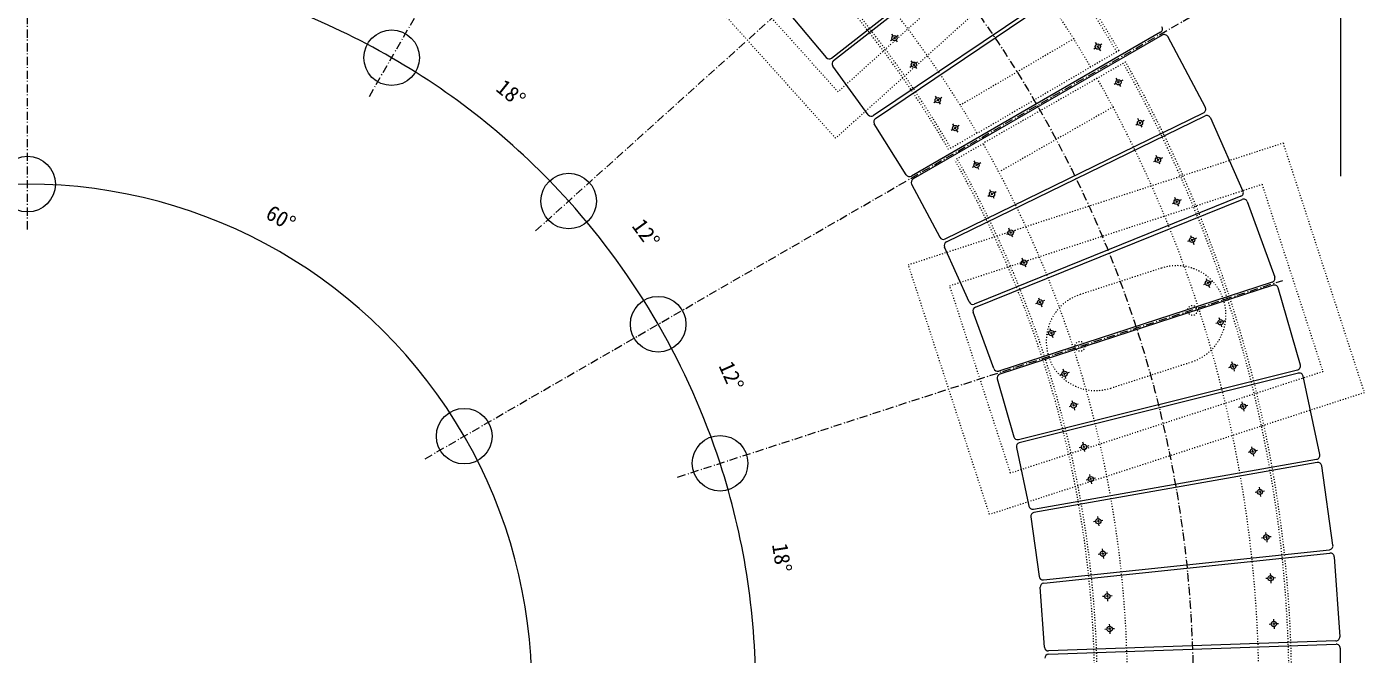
# Model space of a CAD drawing. Units: millimetres, scale not verified. Extents: x -3900 to 3900, y -2750 to 2750.
# Drawn here: x -1450 to 587, y 355 to 1310 of the extents above; entities that cross this region are included whole.
import ezdxf
from ezdxf.enums import TextEntityAlignment as Align

# ---------------------------------------------------------------- set-up
doc = ezdxf.new("R2010")
doc.units = ezdxf.units.MM
doc.header["$LTSCALE"] = 20
doc.linetypes.add('USER5', pattern=[0.208282, 0.069427, -0.138855])
doc.linetypes.add('USER6', pattern=[1.041641, 0.625, -0.208282, 0.069427, -0.138931])
doc.layers.add('0-1_IMPORTED', color=30, linetype='Continuous', lineweight=18)
doc.styles.add('ＭＳ ゴシック', font='')
doc.styles.get('ＭＳ ゴシック').set_extended_font_data('MS Gothic')

msp = doc.modelspace()

# ---------------------------------------------------------------- linework, layer by layer
at = {"layer": '0-1_IMPORTED', "color": 1}
msp.add_line((551.5, 1082.8), (551.5, 2566.34), dxfattribs=at)
at = {"layer": '0-1_IMPORTED', "color": 1, "linetype": 'USER6'}
for p, q in [((-1448.5, 1001.7), (-1448.5, 2432.35)), ((-928.04, 1204.27), (-443.5, 2043.51)), ((-674.94, 999.31), (45.22, 1647.75)), ((-843.24, 652.25), (395.75, 1367.58)), ((-458.52, 624.46), (463.12, 923.92))]:
    msp.add_line(p, q, dxfattribs=at)
at = {"layer": '0-1_IMPORTED'}
for p, q in [((-224.06, 1262.62), (121.08, 1532.28)), ((203.02, 1419.8), (-160.09, 1174.87)), ((-291.23, 1333.66), (-232.35, 1263.49)), ((-131.84, 1290.43), (-134.27, 1288.65)), ((-132.69, 1298.86), (-130.91, 1296.42)), ((-126.76, 1294.14), (-129.99, 1291.78)), ((-129.56, 1294.58), (-127.2, 1291.35)), ((-125.85, 1289.5), (-124.07, 1287.07)), ((-122.48, 1297.27), (-124.92, 1295.49)), ((279.42, 1297.54), (-99.89, 1078.54)), ((177.47, 1286.17), (179.06, 1283.61)), ((187.53, 1283.85), (184.97, 1282.25)), ((345.07, 1187.29), (287.72, 1295.16)), ((177.7, 1277.71), (175.14, 1276.11)), ((183.03, 1281.04), (179.64, 1278.92)), ((180.28, 1281.67), (182.4, 1278.28)), ((183.61, 1276.34), (185.21, 1273.79)), ((-102.39, 1249.9), (-104.82, 1248.12)), ((-103.24, 1258.32), (-101.46, 1255.89)), ((-97.31, 1253.61), (-100.54, 1251.25)), ((-100.11, 1254.04), (-97.75, 1250.82)), ((-96.4, 1248.97), (-94.62, 1246.54)), ((-93.04, 1256.74), (-95.47, 1254.96)), ((208.92, 1223.62), (206.26, 1222.21)), ((210.71, 1229.41), (209.31, 1232.08)), ((214.48, 1226.55), (210.95, 1224.69)), ((213.65, 1223.85), (211.78, 1227.39)), ((219.17, 1229.03), (216.51, 1227.62)), ((-66.34, 1204.57), (-64.74, 1202.01)), ((-56.28, 1202.25), (-58.84, 1200.65)), ((216.12, 1219.16), (214.72, 1221.83)), ((-66.1, 1196.11), (-68.66, 1194.51)), ((-60.77, 1199.44), (-64.17, 1197.32)), ((-63.53, 1200.07), (-61.41, 1196.68)), ((-60.2, 1194.74), (-58.6, 1192.19)), ((-110.48, 1084.89), (-159.03, 1162.57)), ((-51.26, 987.07), (342.41, 1179.08)), ((-49.07, 982.58), (344.6, 1174.58)), ((-39.84, 1162.17), (-38.25, 1159.61)), ((241.79, 1161.81), (239.12, 1160.41)), ((243.58, 1167.6), (242.17, 1170.27)), ((247.35, 1164.75), (243.81, 1162.88)), ((246.51, 1162.05), (244.65, 1165.58)), ((252.04, 1167.22), (249.37, 1165.82)), ((-39.61, 1153.7), (-42.17, 1152.11)), ((-34.28, 1157.04), (-37.67, 1154.92)), ((-37.03, 1157.67), (-34.91, 1154.28)), ((-33.7, 1152.34), (-32.1, 1149.78)), ((-29.78, 1159.85), (-32.34, 1158.25)), ((248.99, 1157.36), (247.58, 1160.02)), ((-5.37, 1103.3), (-6.78, 1105.97)), ((-1.61, 1100.45), (-5.14, 1098.58)), ((-2.44, 1097.74), (-4.31, 1101.28)), ((3.08, 1102.92), (0.42, 1101.51)), ((269.08, 1105.84), (266.33, 1104.62)), ((271.26, 1111.5), (270.03, 1114.26)), ((274.83, 1108.4), (271.17, 1106.77)), ((273.81, 1105.76), (272.19, 1109.41)), ((275.97, 1100.91), (274.74, 1103.67)), ((279.67, 1110.55), (276.92, 1109.33)), ((-7.16, 1097.51), (-9.83, 1096.1)), ((0.03, 1093.05), (-1.37, 1095.72)), ((-102.19, 1070.53), (-59.19, 989.65)), ((18.15, 1059.07), (16.74, 1061.73)), ((16.36, 1053.27), (13.69, 1051.87)), ((21.92, 1056.21), (18.38, 1054.34)), ((21.08, 1053.51), (19.21, 1057.04)), ((23.56, 1048.82), (22.15, 1051.48)), ((26.61, 1058.68), (23.94, 1057.28)), ((297.56, 1041.89), (294.8, 1040.67)), ((299.73, 1047.55), (298.5, 1050.31)), ((303.3, 1044.45), (299.64, 1042.82)), ((302.29, 1041.81), (300.66, 1045.46)), ((304.44, 1036.97), (303.21, 1039.72)), ((308.14, 1046.61), (305.39, 1045.38)), ((408.93, 1043.87), (450.71, 929.06)), ((46.94, 1000.68), (45.71, 1003.44)), ((49.5, 994.94), (47.87, 998.59)), ((55.35, 999.73), (52.6, 998.51)), ((44.77, 995.02), (42.01, 993.8)), ((50.51, 997.58), (46.85, 995.95)), ((51.65, 990.09), (50.42, 992.85)), ((320.89, 984.16), (318.06, 983.12)), ((322.39, 992.49), (323.43, 989.66)), ((326.79, 986.33), (323.03, 984.95)), ((324.22, 987.51), (325.6, 983.76)), ((326.39, 981.61), (327.43, 978.78)), ((331.76, 988.15), (328.93, 987.11)), ((-14.66, 891.06), (-51.92, 974.74)), ((67.28, 955), (66.05, 957.76)), ((65.1, 949.34), (62.35, 948.12)), ((70.85, 951.9), (67.19, 950.27)), ((69.83, 949.26), (68.21, 952.91)), ((71.99, 944.42), (70.76, 947.17)), ((75.69, 954.06), (72.93, 952.83)), ((446.93, 921.3), (30.38, 785.95)), ((344.83, 918.38), (342, 917.34)), ((346.33, 926.71), (347.37, 923.88)), ((350.73, 920.55), (346.97, 919.17)), ((348.16, 921.73), (349.54, 917.98)), ((355.71, 922.38), (352.87, 921.34)), ((448.48, 916.55), (31.92, 781.2)), ((90.89, 897.59), (91.93, 894.76)), ((350.33, 915.83), (351.37, 913)), ((489.77, 795.06), (456.1, 912.5)), ((89.38, 889.25), (86.55, 888.21)), ((95.28, 891.42), (91.53, 890.04)), ((92.72, 892.61), (94.1, 888.86)), ((94.89, 886.71), (95.93, 883.88)), ((100.26, 893.25), (97.43, 892.21)), ((364.13, 858.99), (361.23, 858.16)), ((367.07, 864.29), (366.24, 867.19)), ((370.17, 860.72), (366.33, 859.62)), ((368.8, 858.24), (367.7, 862.09)), ((370.26, 853.15), (369.43, 856.05)), ((375.27, 862.18), (372.37, 861.35)), ((106.52, 842.17), (103.69, 841.13)), ((108.03, 850.51), (109.07, 847.67)), ((112.42, 844.34), (108.67, 842.96)), ((109.85, 845.53), (111.23, 841.77)), ((112.02, 839.63), (113.06, 836.8)), ((117.4, 846.17), (114.57, 845.13)), ((386.36, 797), (385.53, 799.9)), ((388.1, 790.96), (386.99, 794.8)), ((394.57, 794.89), (391.67, 794.06)), ((60.48, 681.62), (485.46, 787.58)), ((126.57, 780.46), (123.67, 779.63)), ((129.51, 785.76), (128.68, 788.66)), ((132.61, 782.2), (128.77, 781.09)), ((131.24, 779.72), (130.14, 783.57)), ((132.7, 774.63), (131.87, 777.52)), ((137.71, 783.66), (134.81, 782.83)), ((383.43, 791.7), (380.53, 790.87)), ((389.47, 793.43), (385.62, 792.33)), ((389.56, 785.86), (388.73, 788.76)), ((28.01, 773.84), (53.26, 685.78)), ((143.29, 737.7), (142.46, 740.6)), ((146.4, 734.13), (142.55, 733.03)), ((145.03, 731.66), (143.92, 735.5)), ((151.49, 735.59), (148.59, 734.76)), ((401.85, 736.18), (401.23, 739.13)), ((403.14, 730.02), (402.32, 733.94)), ((409.87, 733.48), (406.92, 732.86)), ((140.35, 732.4), (137.46, 731.57)), ((146.49, 726.56), (145.66, 729.46)), ((398.53, 731.1), (395.58, 730.48)), ((404.68, 732.39), (400.77, 731.57)), ((404.22, 724.83), (403.6, 727.79)), ((159.37, 674.51), (158.75, 677.47)), ((160.66, 668.36), (159.84, 672.28)), ((57.27, 669.7), (76.31, 580.1)), ((156.05, 669.44), (153.1, 668.82)), ((162.2, 670.73), (158.29, 669.91)), ((161.74, 663.17), (161.13, 666.12)), ((167.39, 671.82), (164.44, 671.2)), ((413.09, 662.63), (410.13, 662.01)), ((419.24, 663.92), (415.32, 663.1)), ((416.4, 667.71), (415.78, 670.66)), ((417.69, 661.55), (416.87, 665.47)), ((418.78, 656.36), (418.16, 659.32)), ((424.43, 665.01), (421.48, 664.39)), ((83.23, 575.43), (514.56, 651.49)), ((539.42, 520.51), (522.42, 641.5)), ((166.47, 620.43), (163.52, 619.82)), ((172.62, 621.72), (168.71, 620.9)), ((169.79, 625.51), (169.17, 628.46)), ((171.07, 619.35), (170.25, 623.27)), ((172.16, 614.17), (171.54, 617.12)), ((177.81, 622.81), (174.86, 622.19)), ((423.9, 601.31), (420.91, 600.89)), ((430.12, 602.18), (426.16, 601.62)), ((427.12, 609.13), (427.54, 606.15)), ((427.86, 603.88), (428.42, 599.92)), ((428.74, 597.66), (429.16, 594.67)), ((435.37, 602.92), (432.38, 602.5)), ((79.19, 563.77), (91.94, 473.05)), ((177.72, 556.61), (174.73, 556.19)), ((183.95, 557.48), (179.99, 556.93)), ((180.95, 564.44), (181.37, 561.45)), ((181.69, 559.18), (182.24, 555.22)), ((182.56, 552.96), (182.98, 549.97)), ((189.2, 558.22), (186.21, 557.8)), ((433.64, 531.99), (430.65, 531.57)), ((439.86, 532.86), (435.9, 532.3)), ((436.87, 539.81), (437.29, 536.83)), ((437.6, 534.56), (438.16, 530.6)), ((445.11, 533.6), (442.13, 533.18)), ((187.91, 514.92), (188.33, 511.94)), ((188.65, 509.67), (189.2, 505.71)), ((438.48, 528.34), (438.9, 525.35)), ((539.42, 520.51), (539.42, 520.51)), ((184.68, 507.09), (181.69, 506.67)), ((190.91, 507.97), (186.94, 507.41)), ((189.52, 503.45), (189.94, 500.46)), ((196.16, 508.71), (193.17, 508.29)), ((541.24, 503.19), (549.76, 381.31)), ((440.15, 470.06), (437.14, 469.84)), ((446.42, 470.51), (442.43, 470.22)), ((443.89, 477.65), (444.11, 474.64)), ((444.28, 472.36), (444.57, 468.37)), ((451.71, 470.9), (448.7, 470.68)), ((195.2, 450.23), (195.42, 447.23)), ((444.74, 466.09), (444.96, 463.08)), ((191.46, 442.64), (188.45, 442.42)), ((197.73, 443.1), (193.74, 442.8)), ((195.59, 444.95), (195.88, 440.96)), ((196.05, 438.68), (196.26, 435.67)), ((203.02, 443.48), (200.01, 443.26)), ((448.78, 407.82), (449, 404.81)), ((194.95, 392.66), (191.95, 392.44)), ((201.22, 393.12), (197.23, 392.83)), ((198.7, 400.25), (198.92, 397.25)), ((199.08, 394.97), (199.37, 390.98)), ((199.54, 388.7), (199.76, 385.69)), ((206.51, 393.5), (203.5, 393.28)), ((445.03, 400.23), (442.03, 400.01)), ((451.3, 400.68), (447.31, 400.39)), ((449.16, 402.53), (449.46, 398.54)), ((449.62, 396.26), (449.84, 393.26)), ((456.59, 401.07), (453.58, 400.85)), ((106.44, 354.61), (544.16, 369.9)), ((550.37, 363.9), (550.37, 241.73))]:
    msp.add_line(p, q, dxfattribs=at)
at = {"layer": '0-1_IMPORTED', "linetype": 'USER5'}
for p, q in [((145.11, 1292.01), (-27.57, 1191.1)), ((213.58, 1273.95), (170.33, 1248.84)), ((170.33, 1248.84), (-2.34, 1147.93)), ((223.58, 1256.63), (180.22, 1231.73)), ((180.22, 1231.73), (6.49, 1132.64)), ((204.99, 1188.29), (31.26, 1089.21)), ((-2.64, 1148.44), (-45.88, 1123.34)), ((6.78, 1132.13), (-36.58, 1107.24)), ((278.27, 942.72), (154.63, 902.55)), ((154.63, 902.55), (154.63, 902.55)), ((106.48, 808.04), (106.48, 808.04)), ((200.98, 759.89), (324.62, 800.06))]:
    msp.add_line(p, q, dxfattribs=at)
for points in [[(-217.95, 1140.53), (-485.6, 1437.79), (-39.71, 1839.27), (227.94, 1542.01)], [(-214.24, 1211.15), (-414.98, 1434.09), (-43.41, 1768.65), (157.33, 1545.71)], [(16.42, 567.44), (-107.19, 947.86), (463.45, 1133.27), (587.05, 752.85)], [(48.52, 630.44), (-44.18, 915.76), (431.34, 1070.27), (524.05, 784.95)]]:
    msp.add_lwpolyline(points, close=True, dxfattribs=at)
at = {"layer": '0-1_IMPORTED'}
for points in [[(-220.98, 1258.68), (-220.98, 1258.68), (124.16, 1528.34), (124.16, 1528.34)], [(-157.29, 1170.72), (205.82, 1415.65), (205.82, 1415.65)], [(276.92, 1301.87), (276.92, 1301.87), (-102.39, 1082.87)], [(-168.3, 1176.32), (-222.14, 1250.43), (-222.14, 1250.43)], [(352.71, 1171.63), (402.4, 1060.02), (402.4, 1060.02)], [(399.17, 1052.02), (399.17, 1052.02), (-6.93, 887.94)], [(-5.06, 883.3), (-5.06, 883.3), (401.04, 1047.38)], [(22.88, 789.61), (-8.45, 875.69), (-8.45, 875.69)], [(486.67, 782.73), (486.67, 782.73), (61.69, 676.77)], [(519.39, 658.65), (493.99, 778.15), (493.99, 778.15)], [(515.43, 646.57), (84.09, 570.51), (84.09, 570.51)], [(98.51, 467.92), (534.11, 513.71), (534.11, 513.71)], [(99.03, 462.95), (99.03, 462.95), (534.63, 508.73)], [(100.07, 365.18), (100.07, 365.18), (93.68, 456.56), (93.68, 456.56)], [(543.99, 374.89), (106.26, 359.61), (106.26, 359.61)]]:
    msp.add_lwpolyline(points, dxfattribs=at)
at = {"layer": '0-1_IMPORTED', "color": 1, "linetype": 'USER6'}
msp.add_circle((-1448.5, 302.8), 1775, dxfattribs=at)
at = {"layer": '0-1_IMPORTED', "color": 1}
for centre in [(-894.09, 1263.07), (-1448.5, 1070.6), (-624.49, 1044.74), (-488.23, 857.21), (-783.56, 686.7), (-393.95, 645.44)]:
    msp.add_circle(centre, 42.34, dxfattribs=at)
at = {"layer": '0-1_IMPORTED'}
for centre in [(-128.38, 1292.96), (181.34, 1279.98), (-98.93, 1252.43), (212.72, 1225.62), (-62.47, 1198.38), (245.58, 1163.81), (-35.97, 1155.98), (-3.37, 1099.51), (273, 1107.59), (20.15, 1055.27), (301.47, 1043.64), (48.68, 996.76), (324.91, 985.64), (69.02, 951.09), (348.85, 919.86), (93.41, 890.73), (368.25, 860.17), (110.54, 843.65), (387.55, 792.88), (130.69, 781.64), (144.47, 733.58), (402.73, 731.98), (160.25, 670.32), (417.28, 663.51), (170.66, 621.31), (428.14, 601.9), (181.97, 557.2), (437.88, 532.58), (188.92, 507.69), (444.43, 470.37), (195.73, 442.95), (199.23, 392.97), (449.31, 400.54)]:
    msp.add_circle(centre, 4, dxfattribs=at)
at = {"layer": '0-1_IMPORTED', "linetype": 'USER5'}
for centre in [(325.53, 878.16), (154.03, 823.49)]:
    msp.add_circle(centre, 7.5, dxfattribs=at)
for centre, radius, start, end in [((-1448.5, 302.8), 1921, 30.29764, 89.70236), ((-1448.5, 302.8), 1925, 30.29764, 89.70236), ((-1448.5, 302.8), 1875, 30.30199, 89.69424), ((-1448.5, 302.8), 1675, 30.32107, 89.65811), ((-1448.5, 302.8), 1625, 30.32773, 89.6474), ((-1448.5, 302.8), 1629, 30.32648, 89.64741), ((-1448.5, 302.8), 1921, 330.29766, 29.70238), ((-1448.5, 302.8), 1925, 358.07487, 29.70238), ((-1448.5, 302.8), 1875, 358.07686, 29.69803), ((-1448.5, 302.8), 1675, 358.08599, 29.67895), ((-1448.5, 302.8), 1625, 358.08862, 29.67229), ((-1448.5, 302.8), 1629, 330.35261, 29.67354), ((301.44, 871.39), 75, 18.00007, 107.99992), ((177.81, 831.22), 75, 108.00007, 198.00014), ((301.44, 871.39), 75, 288.00005, 18), ((177.81, 831.22), 75, 197.99992, 288.00017)]:
    msp.add_arc(centre, radius, start, end, dxfattribs=at)
at = {"layer": '0-1_IMPORTED', "color": 1}
for radius, start, end in [(1108.82, 60, 78), (1108.82, 42, 59.99999), (767.8, 90, 149.99999), (767.8, 30.00001, 90), (1108.82, 30, 42), (1108.82, 18.00003, 30.00003), (767.8, 330.00002, 30.00002), (1108.82, 0.00002, 18.00003)]:
    msp.add_arc((-1448.5, 302.8), radius, start, end, dxfattribs=at)
at = {"layer": '0-1_IMPORTED'}
for centre, start, end in [((273.92, 1307.07), 300.00041, 32.0005), ((282.42, 1292.34), 27.99996, 120.00039), ((-227.75, 1267.35), 220.00043, 308.00005), ((-217.29, 1253.95), 128.00083, 216.00026), ((339.78, 1184.47), 296.00046, 28.00031), ((-163.44, 1179.84), 216.00026, 303.99979), ((-153.94, 1165.75), 123.99999, 212.00032), ((347.23, 1169.19), 24.00069, 115.99987), ((-105.39, 1088.07), 211.99983, 300.0007), ((-96.89, 1073.34), 120.00012, 207.99976), ((396.92, 1057.58), 292.00108, 24.00069), ((403.29, 1041.82), 19.99965, 112.00016), ((-53.89, 992.46), 208.00024, 296.00016), ((-46.44, 977.19), 116.00031, 204.00036), ((445.08, 927.01), 288.00015, 20.00073), ((450.33, 910.84), 16.001, 108.00052), ((-9.18, 893.5), 204.00014, 292.00086), ((-2.81, 877.74), 112.00083, 200.00085), ((484.01, 793.4), 284.00001, 16.00045), ((28.52, 791.66), 199.99992, 288.00056), ((33.77, 775.49), 108.00028, 196.00078), ((488.12, 776.91), 12.00098, 104.00091), ((59.02, 687.44), 196.00014, 284.00045), ((63.14, 670.94), 103.99955, 192.00032), ((513.52, 657.4), 279.99991, 11.99992), ((516.47, 640.66), 7.99995, 100.00016), ((82.18, 581.34), 192.00035, 280.00072), ((85.14, 564.6), 100.00059, 188.00018), ((533.48, 519.67), 276.00046, 7.99995), ((535.26, 502.77), 3.99994, 95.99951), ((97.88, 473.89), 188.00005, 276.00005), ((99.66, 456.98), 96.00047, 184.00023), ((543.78, 380.89), 272.00055, 4.00036), ((544.37, 363.9), 360, 92.00046), ((106.05, 365.6), 184.00023, 271.99988), ((106.65, 348.61), 92.00087, 180.00068)]:
    msp.add_arc(centre, 6, start, end, dxfattribs=at)

# ---------------------------------------------------------------- texts
at = {"layer": '0-1_IMPORTED', "color": 7, "style": 'ＭＳ ゴシック'}
for s, rotation, p in [('18°', 321, (-741.52, 1208.19)), ('60°', 330, (-1091.5, 1013.44)), ('12°', 306, (-535.06, 1002.49)), ('12°', 294.001, (-403.12, 791.1)), ('18°', 279, (-322, 520.54))]:
    msp.add_text(s, height=23.88, rotation=rotation, dxfattribs=at).set_placement(p, align=Align.BOTTOM_LEFT)

doc.saveas('drawing.dxf')
